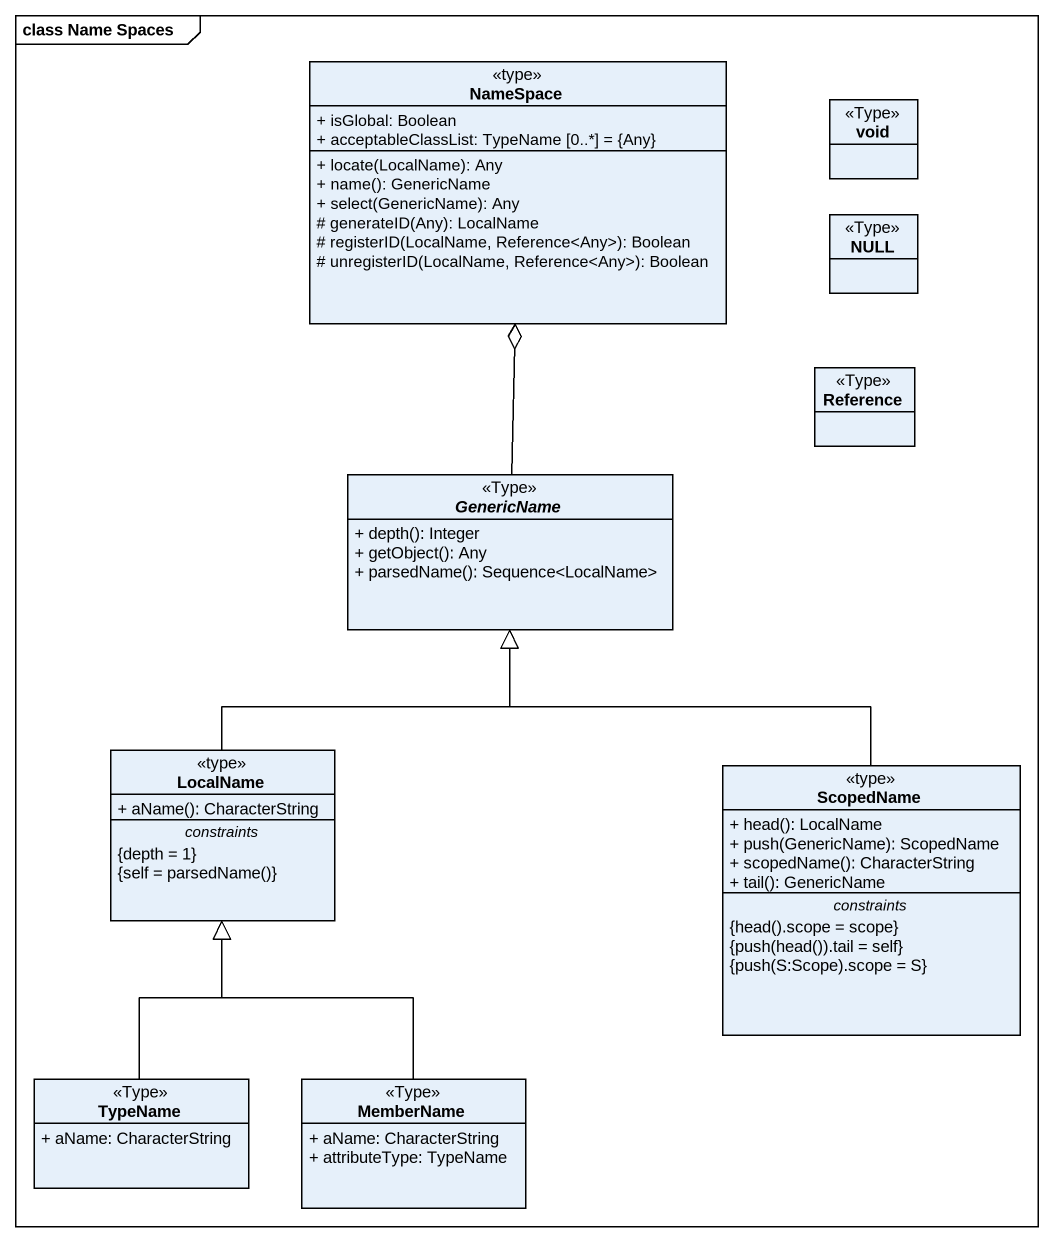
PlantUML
@startuml
mainframe class Name Spaces
hide circle
hide empty members
skinparam classAttributeIconSize 0
class "NameSpace" as NameSpace_ <<type>> {
  + isGlobal: Boolean
  + acceptableClassList: TypeName [0..*] = {Any}
  + locate(LocalName): Any
  + name(): GenericName
  + select(GenericName): Any
  # generateID(Any): LocalName
  # registerID(LocalName, Reference<Any>): Boolean
  # unregisterID(LocalName, Reference<Any>): Boolean
}
class void <<Type>>
class NULL <<Type>>
class Reference <<Type>>
abstract class GenericName <<Type>> {
  + depth(): Integer
  + getObject(): Any
  + parsedName(): Sequence<LocalName>
}
class LocalName <<type>> {
  + aName(): CharacterString
  -- constraints --
  {depth = 1}
  {field} {self = parsedName()}
}
class ScopedName <<type>> {
  + head(): LocalName
  + push(GenericName): ScopedName
  + scopedName(): CharacterString
  + tail(): GenericName
  -- constraints --
  {field} {head().scope = scope}
  {field} {push(head()).tail = self}
  {field} {push(S:Scope).scope = S}
}
class TypeName <<Type>> {
  + aName: CharacterString
}
class MemberName <<Type>> {
  + aName: CharacterString
  + attributeType: TypeName
}
GenericName -up-o NameSpace_
LocalName -up-|> GenericName
ScopedName -up-|> GenericName
TypeName -up-|> LocalName
MemberName -up-|> LocalName
@enduml
